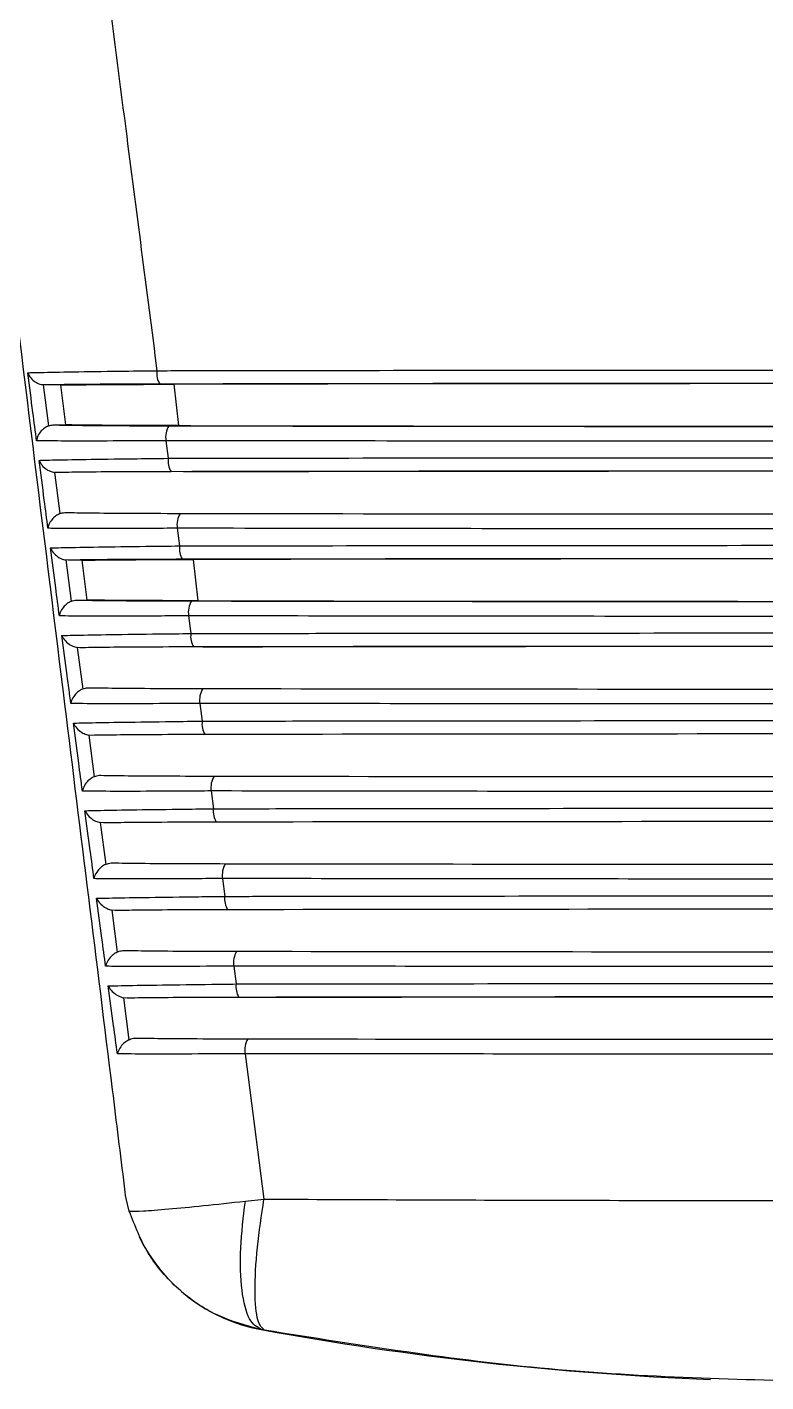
# Model space of a CAD drawing. Extents: x 7 to 135, y 1 to 99.
# Drawn here: x 128.274 to 128.797, y 40.165 to 41.123 of the extents above; entities that cross this region are included whole.
import ezdxf

# ---------------------------------------------------------------- set-up
doc = ezdxf.new("R2010")
doc.units = 0
doc.header["$MEASUREMENT"] = 0
doc.layers.add('OBJECT', color=7, linetype='CONTINUOUS')

msp = doc.modelspace()

# ---------------------------------------------------------------- linework, layer by layer
at = {"layer": 'OBJECT'}
for p, q in [((128.37823, 40.87066), (128.38146, 40.84136)), ((128.2871, 40.87013), (128.28572, 40.87022)), ((128.28572, 40.87022), (128.28947, 40.84114)), ((128.29811, 40.87013), (128.2871, 40.87013)), ((128.30158, 40.84188), (128.29811, 40.87013)), ((128.29344, 40.84188), (128.30158, 40.84188)), ((128.37256, 40.83072), (128.37417, 40.81824)), ((128.29525, 40.80813), (128.29371, 40.80824)), ((128.29371, 40.80824), (128.29748, 40.77908)), ((128.38056, 40.76874), (128.38218, 40.75623)), ((128.30344, 40.74613), (128.30173, 40.74626)), ((128.30173, 40.74626), (128.30553, 40.71702)), ((128.31334, 40.74613), (128.30344, 40.74613)), ((128.3168, 40.71788), (128.31334, 40.74613)), ((128.39184, 40.74662), (128.39501, 40.7174)), ((128.30984, 40.71788), (128.3168, 40.71788)), ((128.38857, 40.70675), (128.39019, 40.69421)), ((128.31167, 40.68413), (128.30979, 40.68429)), ((128.30979, 40.68429), (128.31362, 40.65495)), ((128.39658, 40.64477), (128.3982, 40.6322)), ((128.31995, 40.62213), (128.31788, 40.62232)), ((128.31788, 40.62232), (128.32174, 40.59289)), ((128.40459, 40.58278), (128.40621, 40.57018)), ((128.32827, 40.56013), (128.32601, 40.56035)), ((128.32601, 40.56035), (128.3299, 40.53081)), ((128.4126, 40.52079), (128.41423, 40.50817)), ((128.33663, 40.49813), (128.33418, 40.49839)), ((128.33418, 40.49839), (128.33811, 40.46874)), ((128.42061, 40.45881), (128.42224, 40.44615)), ((128.34504, 40.43613), (128.3424, 40.43643)), ((128.3424, 40.43643), (128.34636, 40.40666)), ((128.42862, 40.39682), (128.44193, 40.29387)), ((128.34662, 40.28527), (128.34428, 40.29442)), ((128.42875, 40.29249), (128.44193, 40.29387)), ((128.3537, 40.2671), (128.35368, 40.26713)), ((128.44235, 40.20112), (128.43992, 40.20157))]:
    msp.add_line(p, q, dxfattribs=at)
for centre, radius, start, end in [((128.37883, 40.87815), 0.01284, 170.56711, 215.03375), ((128.38694, 40.83329), 0.01461, 147.01481, 190.13138), ((128.38698, 40.81613), 0.01298, 170.65132, 214.57149), ((128.39512, 40.77131), 0.01478, 147.46634, 190.02377), ((128.39514, 40.75411), 0.01313, 170.74255, 214.10165), ((128.40331, 40.70933), 0.01497, 147.92658, 189.91155), ((128.40331, 40.6921), 0.01329, 170.8405, 213.62454), ((128.41151, 40.64734), 0.01516, 148.38833, 189.79702), ((128.41149, 40.63008), 0.01345, 170.931, 213.14755), ((128.41972, 40.58536), 0.01535, 148.85011, 189.68097), ((128.41966, 40.56806), 0.01362, 171.0234, 212.67149), ((128.42794, 40.52338), 0.01556, 149.32044, 189.56178), ((128.42786, 40.50604), 0.0138, 171.12629, 212.18441), ((128.43616, 40.4614), 0.01577, 149.78833, 189.44601), ((128.43606, 40.44402), 0.01398, 171.2358, 211.68676), ((128.4444, 40.39942), 0.016, 150.26732, 189.32009), ((128.46161, 40.31959), 0.12, 205.92184, 259.58626), ((128.84662, 42.41451), 2.25, 259.58626, 267.74124)]:
    msp.add_arc(centre, radius, start, end, dxfattribs=at)
for centre, major_axis, start_param, end_param in [((128.84662, 40.85188), (2.21758, 0), 1.353401, 1.788192), ((128.84662, 40.86015), (2.21696, 0), 4.497874, 4.926904), ((128.84662, 40.78988), (2.21433, 0), 1.356764, 1.784829), ((128.84662, 40.79815), (2.21371, 0), 4.501238, 4.923539), ((128.84662, 40.72788), (2.21108, 0), 1.360135, 1.781458), ((128.84662, 40.73615), (2.21046, 0), 4.504611, 4.920167), ((128.84662, 40.66588), (2.20783, 0), 1.363514, 1.778079), ((128.84662, 40.67415), (2.20721, 0), 4.507992, 4.916786), ((128.84662, 40.60388), (2.20458, 0), 1.366901, 1.774692), ((128.84662, 40.61215), (2.20396, 0), 4.511381, 4.913397), ((128.84662, 40.54188), (2.20133, 0), 1.370296, 1.771297), ((128.84662, 40.55015), (2.20071, 0), 4.514778, 4.91), ((128.84662, 40.47988), (2.19808, 0), 1.373699, 1.767893), ((128.84662, 40.48815), (2.19746, 0), 4.518183, 4.906595), ((128.84662, 40.41788), (2.19483, 0), 1.377111, 1.764481), ((128.84662, 40.42615), (2.19422, 0), 4.521597, 4.903181)]:
    msp.add_ellipse(centre, major_axis=major_axis, ratio=0.008727, start_param=start_param, end_param=end_param, dxfattribs=at)
for points, knots in [([(128.31334, 41.28951), (128.32358, 41.21018), (128.34118, 41.07376), (128.35879, 40.93735), (128.36616, 40.88025)], [0, 0, 0, 0, 0.58145, 1, 1, 1, 1]), ([(128.34428, 40.29442), (128.34357, 40.30011), (128.34006, 40.32854), (128.32528, 40.44793), (128.29685, 40.67771), (128.27135, 40.88478), (128.25706, 41.00086)], [0, 0, 0, 0, 0.0241478, 0.1207388, 0.5071031, 1, 1, 1, 1]), ([(128.27476, 40.8788), (128.27539, 40.87882), (128.27757, 40.87889), (128.28585, 40.8791), (128.30557, 40.87946), (128.33544, 40.87989), (128.35724, 40.88015), (128.36616, 40.88025)], [0, 0, 0, 0, 0.0597779, 0.2071596, 0.5014128, 0.7959362, 1, 1, 1, 1]), ([(128.36616, 40.88025), (128.37268, 40.88027), (128.40525, 40.88033), (128.54303, 40.88056), (128.76747, 40.88075), (129.0577, 40.88068), (129.23728, 40.8804), (129.32707, 40.88025)], [0, 0, 0, 0, 0.0206638, 0.1033314, 0.4348088, 0.7174044, 1, 1, 1, 1]), ([(128.28098, 40.83072), (128.28012, 40.83733), (128.27805, 40.85336), (128.27598, 40.86938), (128.27476, 40.8788)], [0, 0, 0, 0, 0.41256, 1, 1, 1, 1]), ([(128.27476, 40.8788), (128.27477, 40.87877), (128.27512, 40.87782), (128.27623, 40.87569), (128.27885, 40.873), (128.28227, 40.87095), (128.28465, 40.87045), (128.28572, 40.87022)], [0, 0, 0, 0, 0.007747, 0.2507, 0.570355, 0.807215, 1, 1, 1, 1]), ([(128.36831, 40.87078), (128.35649, 40.87074), (128.33283, 40.87068), (128.3031, 40.87045), (128.29257, 40.87024), (128.2871, 40.87013)], [0, 0, 0, 0, 0.324208, 0.648491, 1, 1, 1, 1]), ([(128.29811, 40.87013), (128.30566, 40.87023), (128.32076, 40.87042), (128.35078, 40.87059), (128.37095, 40.87064), (128.37823, 40.87066)], [0, 0, 0, 0, 0.390005, 0.779954, 1, 1, 1, 1]), ([(128.84662, 40.8711), (128.7678, 40.87108), (128.61031, 40.87104), (128.45554, 40.87078), (128.37822, 40.87066)], [0, 0, 0, 0, 0.500491, 1, 1, 1, 1]), ([(128.28947, 40.84114), (128.29057, 40.84147), (128.29187, 40.84186), (128.29323, 40.84188), (128.29344, 40.84188)], [0, 0, 0, 0, 0.843623, 1, 1, 1, 1]), ([(128.29344, 40.84188), (128.2985, 40.84178), (128.30862, 40.84159), (128.33753, 40.84135), (128.36197, 40.84128), (128.37468, 40.84125)], [0, 0, 0, 0, 0.324373, 0.648689, 1, 1, 1, 1]), ([(128.38146, 40.84136), (128.36851, 40.8414), (128.34262, 40.84147), (128.31623, 40.84168), (128.30532, 40.84183), (128.30158, 40.84188)], [0, 0, 0, 0, 0.396565, 0.793195, 1, 1, 1, 1]), ([(128.28947, 40.84114), (128.28848, 40.84066), (128.2865, 40.83971), (128.28384, 40.83727), (128.28179, 40.83425), (128.28111, 40.83189), (128.28098, 40.83075), (128.28098, 40.83072)], [0, 0, 0, 0, 0.199296, 0.397083, 0.700903, 0.992013, 1, 1, 1, 1]), ([(128.38146, 40.84136), (128.47472, 40.84121), (128.62867, 40.84097), (128.78499, 40.84094), (128.84662, 40.84093)], [0, 0, 0, 0, 0.605765, 1, 1, 1, 1]), ([(128.37256, 40.83072), (128.36609, 40.83068), (128.34655, 40.83053), (128.31728, 40.83043), (128.29438, 40.83048), (128.28442, 40.83062), (128.28164, 40.8307), (128.28098, 40.83072)], [0, 0, 0, 0, 0.148503, 0.448597, 0.748256, 0.940444, 1, 1, 1, 1]), ([(129.32068, 40.83072), (129.31416, 40.83071), (129.28157, 40.83065), (129.1437, 40.83042), (128.92137, 40.83024), (128.63558, 40.83031), (128.46023, 40.83058), (128.37256, 40.83072)], [0, 0, 0, 0, 0.020947, 0.104745, 0.44076, 0.72038, 1, 1, 1, 1]), ([(128.28278, 40.8168), (128.28344, 40.81682), (128.28575, 40.81689), (128.29432, 40.8171), (128.31445, 40.81747), (128.34426, 40.81789), (128.36566, 40.81814), (128.37417, 40.81824)], [0, 0, 0, 0, 0.059496, 0.20846, 0.505892, 0.803609, 1, 1, 1, 1]), ([(128.28903, 40.76872), (128.28817, 40.77533), (128.28608, 40.79136), (128.284, 40.80738), (128.28278, 40.8168)], [0, 0, 0, 0, 0.412529, 1, 1, 1, 1]), ([(128.28278, 40.8168), (128.28279, 40.81677), (128.28312, 40.8159), (128.28421, 40.81383), (128.28676, 40.81116), (128.29021, 40.80904), (128.29263, 40.80848), (128.29371, 40.80824)], [0, 0, 0, 0, 0.007807, 0.231075, 0.559197, 0.802816, 1, 1, 1, 1]), ([(128.37417, 40.81824), (128.38069, 40.81825), (128.41329, 40.81831), (128.55116, 40.81854), (128.77296, 40.81872), (129.05765, 40.81865), (129.23193, 40.81838), (129.31906, 40.81824)], [0, 0, 0, 0, 0.021019, 0.105106, 0.44228, 0.72114, 1, 1, 1, 1]), ([(128.37629, 40.80876), (128.36445, 40.80873), (128.34077, 40.80866), (128.31131, 40.80844), (128.30069, 40.80823), (128.29525, 40.80813)], [0, 0, 0, 0, 0.328089, 0.656255, 1, 1, 1, 1]), ([(128.84662, 40.80907), (128.78739, 40.80906), (128.6323, 40.80903), (128.4795, 40.80879), (128.38506, 40.80864)], [0, 0, 0, 0, 0.38188, 1, 1, 1, 1]), ([(128.29748, 40.77908), (128.29649, 40.77859), (128.29429, 40.77749), (128.29149, 40.77473), (128.28969, 40.77172), (128.28914, 40.7696), (128.28903, 40.76875), (128.28903, 40.76872)], [0, 0, 0, 0, 0.203483, 0.450064, 0.773107, 0.99192, 1, 1, 1, 1]), ([(128.29748, 40.77908), (128.29862, 40.77943), (128.29998, 40.77985), (128.30139, 40.77988), (128.30162, 40.77988)], [0, 0, 0, 0, 0.8359793, 1, 1, 1, 1]), ([(128.30162, 40.77988), (128.30687, 40.77978), (128.31736, 40.77959), (128.34633, 40.77936), (128.37037, 40.77929), (128.38266, 40.77926)], [0, 0, 0, 0, 0.328435, 0.656814, 1, 1, 1, 1]), ([(128.38056, 40.76874), (128.37409, 40.76869), (128.35454, 40.76855), (128.3252, 40.76844), (128.30249, 40.76849), (128.29254, 40.76862), (128.28972, 40.7687), (128.28903, 40.76872)], [0, 0, 0, 0, 0.150135, 0.453529, 0.756485, 0.940718, 1, 1, 1, 1]), ([(129.31267, 40.76874), (129.30615, 40.76872), (129.27353, 40.76867), (129.13558, 40.76844), (128.91589, 40.76827), (128.63563, 40.76834), (128.46558, 40.7686), (128.38056, 40.76874)], [0, 0, 0, 0, 0.0213109, 0.106568, 0.448432, 0.7242159, 1, 1, 1, 1]), ([(128.29084, 40.7548), (128.29153, 40.75482), (128.29397, 40.75489), (128.30283, 40.75511), (128.32336, 40.75547), (128.3531, 40.75589), (128.3741, 40.75613), (128.38218, 40.75623)], [0, 0, 0, 0, 0.05922, 0.20983, 0.510596, 0.811654, 1, 1, 1, 1]), ([(128.38218, 40.75623), (128.3887, 40.75624), (128.42132, 40.7563), (128.55929, 40.75652), (128.77845, 40.75669), (129.0576, 40.75662), (129.22657, 40.75636), (129.31106, 40.75623)], [0, 0, 0, 0, 0.021386, 0.106942, 0.450009, 0.725005, 1, 1, 1, 1]), ([(128.29711, 40.70672), (128.29625, 40.71333), (128.29415, 40.72936), (128.29207, 40.74538), (128.29084, 40.7548)], [0, 0, 0, 0, 0.412496, 1, 1, 1, 1]), ([(128.29084, 40.7548), (128.29085, 40.75477), (128.29116, 40.75398), (128.29222, 40.75198), (128.2947, 40.74932), (128.29819, 40.74712), (128.30064, 40.74653), (128.30173, 40.74626)], [0, 0, 0, 0, 0.007889, 0.210631, 0.547455, 0.798163, 1, 1, 1, 1]), ([(128.38427, 40.74675), (128.37241, 40.74672), (128.3487, 40.74665), (128.31953, 40.74643), (128.30882, 40.74623), (128.30344, 40.74613)], [0, 0, 0, 0, 0.332167, 0.664416, 1, 1, 1, 1]), ([(128.31334, 40.74613), (128.32131, 40.74623), (128.33725, 40.74642), (128.36682, 40.74657), (128.3858, 40.74661), (128.39184, 40.74662)], [0, 0, 0, 0, 0.405543, 0.81103, 1, 1, 1, 1]), ([(128.84662, 40.74704), (128.78743, 40.74703), (128.63465, 40.747), (128.48408, 40.74677), (128.39184, 40.74662)], [0, 0, 0, 0, 0.387367, 1, 1, 1, 1]), ([(128.30553, 40.71702), (128.30453, 40.71651), (128.30233, 40.71537), (128.29952, 40.71256), (128.29777, 40.70958), (128.29723, 40.70753), (128.29712, 40.70675), (128.29711, 40.70672)], [0, 0, 0, 0, 0.207482, 0.460448, 0.790813, 0.991875, 1, 1, 1, 1]), ([(128.30553, 40.71702), (128.30556, 40.71703), (128.30668, 40.7175), (128.30815, 40.71785), (128.30959, 40.71787), (128.30984, 40.71788)], [0, 0, 0, 0, 0.022524, 0.828115, 1, 1, 1, 1]), ([(128.30984, 40.71788), (128.31528, 40.71778), (128.32614, 40.71759), (128.35516, 40.71737), (128.37878, 40.71731), (128.39063, 40.71727)], [0, 0, 0, 0, 0.332713, 0.665366, 1, 1, 1, 1]), ([(128.39501, 40.7174), (128.38001, 40.71744), (128.35204, 40.71752), (128.32797, 40.71773), (128.31874, 40.71785), (128.3168, 40.71788)], [0, 0, 0, 0, 0.477918, 0.890828, 1, 1, 1, 1]), ([(128.39501, 40.7174), (128.48839, 40.71725), (128.63794, 40.71702), (128.78964, 40.717), (128.84662, 40.71699)], [0, 0, 0, 0, 0.6243636, 1, 1, 1, 1]), ([(128.38857, 40.70675), (128.38209, 40.7067), (128.36252, 40.70656), (128.33312, 40.70645), (128.31061, 40.7065), (128.30068, 40.70663), (128.29783, 40.7067), (128.29711, 40.70672)], [0, 0, 0, 0, 0.151845, 0.458695, 0.765105, 0.940995, 1, 1, 1, 1]), ([(129.30467, 40.70675), (129.29814, 40.70674), (129.2655, 40.70668), (129.12746, 40.70646), (128.9104, 40.70629), (128.63567, 40.70637), (128.47094, 40.70662), (128.38857, 40.70675)], [0, 0, 0, 0, 0.021688, 0.108455, 0.456373, 0.728187, 1, 1, 1, 1]), ([(128.29893, 40.6928), (128.29965, 40.69282), (128.30222, 40.69289), (128.31138, 40.69311), (128.33232, 40.69347), (128.36197, 40.69388), (128.38255, 40.69412), (128.39019, 40.69421)], [0, 0, 0, 0, 0.058946, 0.211288, 0.515534, 0.820094, 1, 1, 1, 1]), ([(128.30524, 40.64472), (128.30437, 40.65133), (128.30227, 40.66735), (128.30017, 40.68338), (128.29893, 40.6928)], [0, 0, 0, 0, 0.412462, 1, 1, 1, 1]), ([(128.29893, 40.6928), (128.29895, 40.69277), (128.29923, 40.69207), (128.30026, 40.69013), (128.30268, 40.68749), (128.3062, 40.68521), (128.30868, 40.68457), (128.30979, 40.68429)], [0, 0, 0, 0, 0.007961, 0.189285, 0.535066, 0.793252, 1, 1, 1, 1]), ([(128.39019, 40.69421), (128.39672, 40.69422), (128.42936, 40.69428), (128.56741, 40.6945), (128.78394, 40.69467), (129.05755, 40.69459), (129.22121, 40.69434), (129.30305, 40.69421)], [0, 0, 0, 0, 0.0217663, 0.1088432, 0.4580099, 0.7290049, 1, 1, 1, 1]), ([(128.39224, 40.68473), (128.38037, 40.6847), (128.35664, 40.68464), (128.32777, 40.68442), (128.31699, 40.68423), (128.31167, 40.68413)], [0, 0, 0, 0, 0.336464, 0.673003, 1, 1, 1, 1]), ([(128.84662, 40.68501), (128.78746, 40.685), (128.63696, 40.68497), (128.4886, 40.68475), (128.39856, 40.68461)], [0, 0, 0, 0, 0.393082, 1, 1, 1, 1]), ([(128.31362, 40.65495), (128.31262, 40.65443), (128.3104, 40.65325), (128.30758, 40.65038), (128.30589, 40.64744), (128.30536, 40.64546), (128.30524, 40.64475), (128.30524, 40.64472)], [0, 0, 0, 0, 0.2117, 0.471315, 0.809149, 0.991774, 1, 1, 1, 1]), ([(128.31362, 40.65495), (128.31368, 40.65498), (128.31483, 40.65548), (128.31637, 40.65584), (128.31783, 40.65587), (128.31811, 40.65588)], [0, 0, 0, 0, 0.043922, 0.819897, 1, 1, 1, 1]), ([(128.31811, 40.65588), (128.32373, 40.65578), (128.33497, 40.65559), (128.36402, 40.65538), (128.38721, 40.65532), (128.3986, 40.65529)], [0, 0, 0, 0, 0.337219, 0.674379, 1, 1, 1, 1]), ([(128.39658, 40.64477), (128.39009, 40.64472), (128.3705, 40.64457), (128.34104, 40.64446), (128.31875, 40.64451), (128.30884, 40.64463), (128.30598, 40.6447), (128.30524, 40.64472)], [0, 0, 0, 0, 0.1536336, 0.4641077, 0.7741281, 0.9412649, 1, 1, 1, 1]), ([(129.29666, 40.64477), (129.29013, 40.64475), (129.25746, 40.6447), (129.11934, 40.64448), (128.90492, 40.64432), (128.63572, 40.6444), (128.47629, 40.64464), (128.39658, 40.64477)], [0, 0, 0, 0, 0.022079, 0.110408, 0.464597, 0.732298, 1, 1, 1, 1]), ([(128.30707, 40.6308), (128.30781, 40.63082), (128.31051, 40.6309), (128.31998, 40.63111), (128.34133, 40.63147), (128.37086, 40.63188), (128.39101, 40.63211), (128.3982, 40.6322)], [0, 0, 0, 0, 0.0586738, 0.2128218, 0.5207284, 0.8289546, 1, 1, 1, 1]), ([(128.3134, 40.58272), (128.31253, 40.58933), (128.31042, 40.60535), (128.30831, 40.62138), (128.30707, 40.6308)], [0, 0, 0, 0, 0.412428, 1, 1, 1, 1]), ([(128.30707, 40.6308), (128.30708, 40.63077), (128.30734, 40.63016), (128.30834, 40.62828), (128.31069, 40.62566), (128.31424, 40.62331), (128.31676, 40.62262), (128.31788, 40.62232)], [0, 0, 0, 0, 0.008027, 0.167033, 0.522004, 0.788056, 1, 1, 1, 1]), ([(128.3982, 40.6322), (128.40473, 40.63221), (128.4374, 40.63227), (128.57554, 40.63248), (128.78942, 40.63264), (129.05751, 40.63256), (129.21586, 40.63232), (129.29503, 40.6322)], [0, 0, 0, 0, 0.022159, 0.110812, 0.466297, 0.733148, 1, 1, 1, 1]), ([(128.40022, 40.62272), (128.38834, 40.62269), (128.36457, 40.62262), (128.33602, 40.62241), (128.32518, 40.62222), (128.31995, 40.62213)], [0, 0, 0, 0, 0.340989, 0.682055, 1, 1, 1, 1]), ([(128.32174, 40.59289), (128.32074, 40.59234), (128.31851, 40.59112), (128.31568, 40.5882), (128.31405, 40.58529), (128.31352, 40.58338), (128.31341, 40.58275), (128.3134, 40.58272)], [0, 0, 0, 0, 0.21613, 0.482674, 0.828162, 0.99168, 1, 1, 1, 1]), ([(128.32174, 40.59289), (128.32183, 40.59293), (128.32302, 40.59345), (128.32462, 40.59384), (128.32612, 40.59387), (128.32642, 40.59388)], [0, 0, 0, 0, 0.0635342, 0.8114797, 1, 1, 1, 1]), ([(128.32642, 40.59388), (128.33223, 40.59378), (128.34384, 40.59359), (128.37291, 40.59339), (128.39566, 40.59333), (128.40658, 40.5933)], [0, 0, 0, 0, 0.341977, 0.68389, 1, 1, 1, 1]), ([(128.40459, 40.58278), (128.3981, 40.58273), (128.37849, 40.58259), (128.34897, 40.58247), (128.32689, 40.58252), (128.31703, 40.58264), (128.31418, 40.5827), (128.3134, 40.58272)], [0, 0, 0, 0, 0.15551, 0.469779, 0.783593, 0.941533, 1, 1, 1, 1]), ([(129.28865, 40.58278), (129.28211, 40.58277), (129.24943, 40.58271), (129.11122, 40.5825), (128.89944, 40.58235), (128.63577, 40.58243), (128.48165, 40.58266), (128.40459, 40.58278)], [0, 0, 0, 0, 0.022484, 0.112433, 0.473119, 0.736559, 1, 1, 1, 1]), ([(128.31524, 40.5688), (128.31602, 40.56882), (128.31885, 40.5689), (128.32861, 40.56911), (128.35038, 40.56948), (128.37978, 40.56988), (128.39949, 40.5701), (128.40621, 40.57018)], [0, 0, 0, 0, 0.058404, 0.21445, 0.526193, 0.838268, 1, 1, 1, 1]), ([(128.32161, 40.52072), (128.32074, 40.52733), (128.31861, 40.54335), (128.31649, 40.55938), (128.31524, 40.5688)], [0, 0, 0, 0, 0.4123924, 1, 1, 1, 1]), ([(128.31524, 40.5688), (128.31526, 40.56877), (128.31549, 40.56825), (128.31646, 40.56644), (128.31874, 40.56384), (128.32232, 40.56141), (128.32488, 40.56068), (128.32601, 40.56035)], [0, 0, 0, 0, 0.008109, 0.143862, 0.508259, 0.782553, 1, 1, 1, 1]), ([(128.40621, 40.57018), (128.41275, 40.57019), (128.44544, 40.57025), (128.58366, 40.57046), (128.7949, 40.57061), (129.05746, 40.57052), (129.2105, 40.5703), (129.28702, 40.57018)], [0, 0, 0, 0, 0.022568, 0.112852, 0.474885, 0.737443, 1, 1, 1, 1]), ([(128.4082, 40.56071), (128.39631, 40.56067), (128.37251, 40.56061), (128.34429, 40.5604), (128.3334, 40.56022), (128.32827, 40.56013)], [0, 0, 0, 0, 0.3457637, 0.6916083, 1, 1, 1, 1]), ([(128.3299, 40.53081), (128.3289, 40.53025), (128.32665, 40.52899), (128.32383, 40.52601), (128.32224, 40.52315), (128.32172, 40.5213), (128.32162, 40.52075), (128.32161, 40.52072)], [0, 0, 0, 0, 0.220759, 0.494554, 0.847819, 0.991541, 1, 1, 1, 1]), ([(128.3299, 40.53081), (128.33003, 40.53087), (128.33125, 40.53142), (128.33291, 40.53183), (128.33444, 40.53187), (128.33477, 40.53188)], [0, 0, 0, 0, 0.081376, 0.802654, 1, 1, 1, 1]), ([(128.33477, 40.53188), (128.34077, 40.53179), (128.35278, 40.5316), (128.38183, 40.5314), (128.40411, 40.53134), (128.41456, 40.53132)], [0, 0, 0, 0, 0.347002, 0.693944, 1, 1, 1, 1]), ([(128.4126, 40.52079), (128.4061, 40.52075), (128.38648, 40.5206), (128.35689, 40.52049), (128.33505, 40.52054), (128.32524, 40.52065), (128.32241, 40.5207), (128.32161, 40.52072)], [0, 0, 0, 0, 0.15748, 0.475731, 0.79352, 0.941795, 1, 1, 1, 1]), ([(129.28064, 40.52079), (129.2741, 40.52078), (129.24139, 40.52073), (129.1031, 40.52052), (128.89397, 40.52038), (128.63581, 40.52047), (128.487, 40.52069), (128.4126, 40.52079)], [0, 0, 0, 0, 0.022904, 0.114532, 0.481956, 0.740978, 1, 1, 1, 1]), ([(128.32346, 40.5068), (128.32426, 40.50682), (128.32723, 40.5069), (128.3373, 40.50711), (128.35948, 40.50748), (128.38873, 40.50787), (128.40798, 40.5081), (128.41423, 40.50817)], [0, 0, 0, 0, 0.0581365, 0.2161779, 0.5319476, 0.8480671, 1, 1, 1, 1]), ([(128.32987, 40.45872), (128.32899, 40.46533), (128.32685, 40.48135), (128.32472, 40.49738), (128.32346, 40.5068)], [0, 0, 0, 0, 0.412352, 1, 1, 1, 1]), ([(128.32346, 40.5068), (128.32348, 40.50677), (128.32367, 40.50634), (128.32461, 40.5046), (128.32682, 40.50203), (128.33044, 40.49951), (128.33304, 40.49873), (128.33418, 40.49839)], [0, 0, 0, 0, 0.008196, 0.11971, 0.493722, 0.776729, 1, 1, 1, 1]), ([(128.41423, 40.50817), (128.42077, 40.50818), (128.45348, 40.50823), (128.59178, 40.50844), (128.80038, 40.50858), (129.05742, 40.50849), (129.20514, 40.50828), (129.27901, 40.50817)], [0, 0, 0, 0, 0.0229909, 0.1149683, 0.483793, 0.7418966, 1, 1, 1, 1]), ([(128.41618, 40.49869), (128.40427, 40.49866), (128.38045, 40.4986), (128.35257, 40.49839), (128.34165, 40.49821), (128.33663, 40.49813)], [0, 0, 0, 0, 0.350808, 0.7017, 1, 1, 1, 1]), ([(128.33811, 40.46874), (128.3371, 40.46816), (128.33485, 40.46685), (128.33201, 40.46381), (128.33048, 40.461), (128.32997, 40.45922), (128.32988, 40.45875), (128.32987, 40.45872)], [0, 0, 0, 0, 0.225642, 0.506975, 0.868225, 0.991459, 1, 1, 1, 1]), ([(128.33811, 40.46874), (128.33826, 40.46881), (128.33951, 40.46939), (128.34125, 40.46983), (128.34282, 40.46987), (128.34317, 40.46988)], [0, 0, 0, 0, 0.097616, 0.793519, 1, 1, 1, 1]), ([(128.34317, 40.46988), (128.34937, 40.46979), (128.36176, 40.4696), (128.39079, 40.46941), (128.41259, 40.46936), (128.42253, 40.46933)], [0, 0, 0, 0, 0.352326, 0.704579, 1, 1, 1, 1]), ([(128.42061, 40.45881), (128.41411, 40.45876), (128.39446, 40.45861), (128.36482, 40.4585), (128.34322, 40.45855), (128.33347, 40.45865), (128.33069, 40.4587), (128.32987, 40.45872)], [0, 0, 0, 0, 0.159552, 0.481991, 0.803963, 0.942058, 1, 1, 1, 1]), ([(129.27263, 40.45881), (129.26608, 40.4588), (129.23335, 40.45874), (129.09498, 40.45854), (128.8885, 40.45841), (128.63585, 40.4585), (128.49235, 40.45871), (128.42061, 40.45881)], [0, 0, 0, 0, 0.023339, 0.116711, 0.491126, 0.745563, 1, 1, 1, 1]), ([(128.33173, 40.4448), (128.33255, 40.44482), (128.33565, 40.4449), (128.34603, 40.44512), (128.36863, 40.44549), (128.39771, 40.44587), (128.41649, 40.44609), (128.42224, 40.44615)], [0, 0, 0, 0, 0.057875, 0.218013, 0.538017, 0.858388, 1, 1, 1, 1]), ([(128.33817, 40.39672), (128.33729, 40.40333), (128.33513, 40.41935), (128.33299, 40.43538), (128.33173, 40.4448)], [0, 0, 0, 0, 0.412313, 1, 1, 1, 1]), ([(128.33173, 40.4448), (128.33174, 40.44477), (128.3319, 40.44444), (128.3328, 40.44276), (128.33495, 40.44023), (128.3386, 40.43763), (128.34124, 40.43679), (128.3424, 40.43643)], [0, 0, 0, 0, 0.008281, 0.094553, 0.478401, 0.770564, 1, 1, 1, 1]), ([(128.42224, 40.44615), (128.42879, 40.44616), (128.46152, 40.44622), (128.59991, 40.44642), (128.80585, 40.44655), (129.05738, 40.44646), (129.19979, 40.44626), (129.27099, 40.44615)], [0, 0, 0, 0, 0.02343, 0.117165, 0.493038, 0.746519, 1, 1, 1, 1]), ([(128.42416, 40.43668), (128.41224, 40.43664), (128.38839, 40.43658), (128.36087, 40.43638), (128.34993, 40.43621), (128.34504, 40.43613)], [0, 0, 0, 0, 0.356145, 0.712376, 1, 1, 1, 1]), ([(128.84662, 40.4369), (128.78737, 40.43689), (128.64581, 40.43686), (128.5061, 40.43666), (128.42486, 40.43654)], [0, 0, 0, 0, 0.418548, 1, 1, 1, 1]), ([(128.34636, 40.40666), (128.34533, 40.40604), (128.34302, 40.40467), (128.34018, 40.40152), (128.33873, 40.39878), (128.33826, 40.39711), (128.33818, 40.39675), (128.33817, 40.39672)], [0, 0, 0, 0, 0.236914, 0.528807, 0.900022, 0.991359, 1, 1, 1, 1]), ([(128.34636, 40.40666), (128.34654, 40.40675), (128.34783, 40.40736), (128.34963, 40.40782), (128.35124, 40.40787), (128.35163, 40.40788)], [0, 0, 0, 0, 0.1123645, 0.7840561, 1, 1, 1, 1]), ([(128.35163, 40.40788), (128.35802, 40.40779), (128.37081, 40.4076), (128.39977, 40.40742), (128.42108, 40.40737), (128.43051, 40.40735)], [0, 0, 0, 0, 0.357962, 0.715856, 1, 1, 1, 1]), ([(128.42862, 40.39682), (128.42211, 40.39678), (128.40245, 40.39663), (128.37275, 40.39651), (128.35141, 40.39656), (128.34173, 40.39666), (128.33902, 40.39671), (128.33817, 40.39672)], [0, 0, 0, 0, 0.16173, 0.488575, 0.814946, 0.942319, 1, 1, 1, 1]), ([(129.26462, 40.39682), (129.25807, 40.39681), (129.22531, 40.39676), (129.08686, 40.39656), (128.88303, 40.39644), (128.63589, 40.39653), (128.49771, 40.39673), (128.42862, 40.39682)], [0, 0, 0, 0, 0.023792, 0.118973, 0.500647, 0.750324, 1, 1, 1, 1]), ([(128.34662, 40.28527), (128.34934, 40.28528), (128.35477, 40.2853), (128.37352, 40.28677), (128.39824, 40.28912), (128.41858, 40.29137), (128.42875, 40.29249)], [0, 0, 0, 0, 0.2499996, 0.4999992, 0.7500004, 1, 1, 1, 1]), ([(128.43992, 40.20157), (128.43695, 40.20332), (128.43082, 40.20695), (128.42573, 40.228), (128.42458, 40.25777), (128.42739, 40.28118), (128.42875, 40.29249)], [0, 0, 0, 0, 0.241561, 0.499999, 0.758439, 1, 1, 1, 1]), ([(128.44235, 40.20112), (128.44056, 40.20272), (128.43685, 40.20602), (128.43511, 40.22745), (128.43661, 40.25812), (128.4402, 40.28224), (128.44193, 40.29387)], [0, 0, 0, 0, 0.24117, 0.499998, 0.75883, 1, 1, 1, 1]), ([(128.44193, 40.29387), (128.50846, 40.29358), (128.64248, 40.29299), (128.77824, 40.29291), (128.84662, 40.29287)], [0, 0, 0, 0, 0.496375, 1, 1, 1, 1]), ([(128.43992, 40.20157), (128.42926, 40.20441), (128.40794, 40.21011), (128.38058, 40.22928), (128.35857, 40.25441), (128.3506, 40.27498), (128.34662, 40.28527)], [0, 0, 0, 0, 0.249998, 0.5, 0.749999, 1, 1, 1, 1]), ([(128.84662, 40.16451), (128.77883, 40.16604), (128.64324, 40.16911), (128.50931, 40.19045), (128.44235, 40.20112)], [0, 0, 0, 0, 0.5, 1, 1, 1, 1])]:
    msp.add_open_spline(points, degree=3, knots=knots, dxfattribs=at)

doc.saveas('drawing.dxf')
